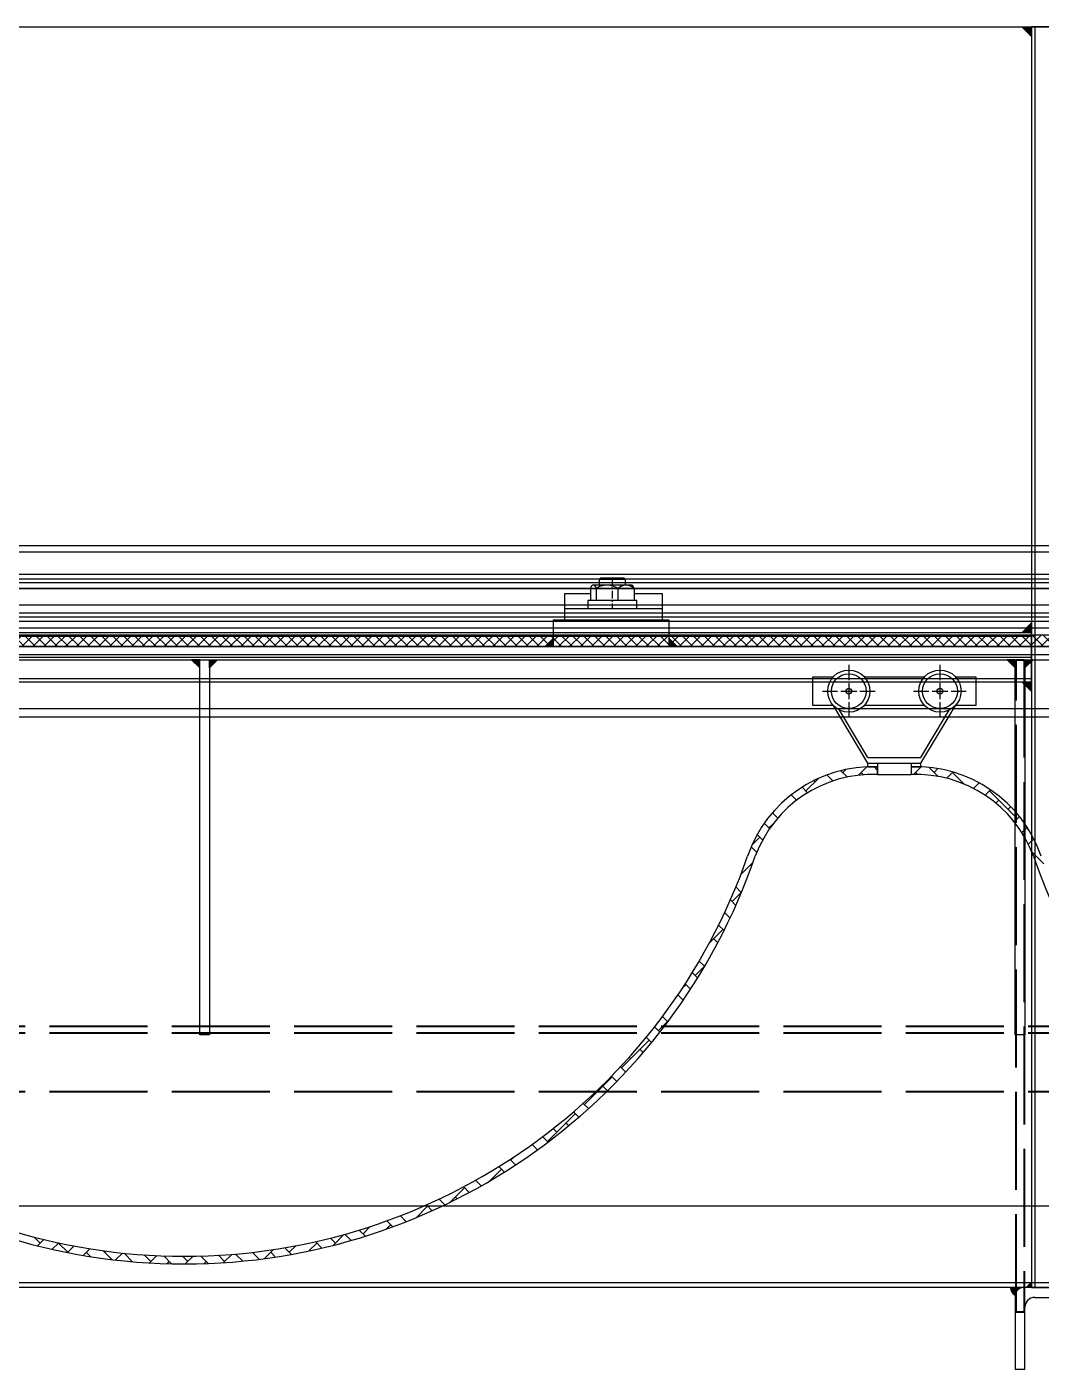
# Model space of a CAD drawing. Header units: centimetres. Extents: x 470464 to 524273, y 49611 to 59074.
# Drawn here: x 504944 to 505006.2, y 50526.6 to 50608.9 of the extents above; entities that cross this region are included whole.
import ezdxf

# ---------------------------------------------------------------- set-up
doc = ezdxf.new("R2010")
doc.units = ezdxf.units.CM
doc.header["$MEASUREMENT"] = 0
for name, pattern in [('1244-MIUM-DD-AR-2000$0$1244_Aselsan_MIUM_2900_Vinç$0$ACAD_ISO02W100', [15, 12, -3]), ('CENTER', [50.8, 31.75, -6.35, 6.35, -6.35]), ('CHAIN', [0.3543, 0.2362, -0.0295, 0.0591, -0.0295])]:
    doc.linetypes.add(name, pattern=pattern)
doc.layers.add('S-COLS-CONC', color=4, linetype='Continuous', lineweight=40)
doc.layers.add('vinç', color=7, linetype='Continuous')

# ---------------------------------------------------------------- blocks, each defined once
blk = doc.blocks.new('ghfhjkdjfdkyufgfktuthkgt')
at = {"color": 2, "ltscale": 0.4}
for p, q in [((417976.883, 69071.163), (416796.458, 69071.163)), ((417976.459, 69070.663), (416796.458, 69070.663)), ((416796.458, 69067.363), (417976.459, 69067.363)), ((416796.458, 69066.863), (417976.459, 69066.863)), ((417677.722, 69063.315), (417677.722, 69063.786)), ((417679.78, 69063.786), (417679.78, 69063.315))]:
    blk.add_line(p, q, dxfattribs=at)
at = {"color": 2}
for p, q in [((417675.957, 69070.048), (417675.957, 69069.117)), ((417681.545, 69070.048), (417681.545, 69069.117)), ((417673.751, 69067.551), (417673.751, 69069.315)), ((417673.751, 69069.315), (417675.01, 69069.315)), ((417675.957, 69068.918), (417675.957, 69067.948)), ((417676.903, 69069.315), (417680.598, 69069.315)), ((417681.545, 69068.918), (417681.545, 69067.948)), ((417682.492, 69069.315), (417683.751, 69069.315)), ((417683.751, 69069.315), (417683.751, 69067.551)), ((417674.342, 69068.433), (417675.273, 69068.433)), ((417675.472, 69068.433), (417676.442, 69068.433)), ((417676.641, 69068.433), (417677.572, 69068.433)), ((417679.93, 69068.433), (417680.861, 69068.433)), ((417681.06, 69068.433), (417682.03, 69068.433)), ((417682.229, 69068.433), (417683.16, 69068.433)), ((417675.01, 69067.551), (417673.751, 69067.551)), ((417675.399, 69066.904), (417675.01, 69067.551)), ((417675.612, 69066.904), (417675.392, 69067.269)), ((417675.957, 69067.749), (417675.957, 69066.818)), ((417680.598, 69067.551), (417676.903, 69067.551)), ((417681.545, 69067.749), (417681.545, 69066.818)), ((417681.89, 69066.904), (417682.11, 69067.269)), ((417682.102, 69066.904), (417682.492, 69067.551)), ((417683.751, 69067.551), (417682.492, 69067.551)), ((417677.133, 69064.021), (417675.399, 69066.904)), ((417677.133, 69064.374), (417675.612, 69066.904)), ((417680.369, 69064.374), (417681.89, 69066.904)), ((417680.369, 69064.021), (417682.102, 69066.904)), ((417677.133, 69064.374), (417680.369, 69064.374)), ((417677.133, 69064.021), (417680.369, 69064.021)), ((417677.133, 69063.786), (417677.133, 69064.021)), ((417677.133, 69063.786), (417677.722, 69063.786)), ((417677.722, 69064.021), (417677.722, 69063.315)), ((417679.78, 69064.021), (417679.78, 69063.315)), ((417679.78, 69063.786), (417680.369, 69063.786)), ((417680.369, 69063.786), (417680.369, 69064.021)), ((417677.722, 69063.315), (417679.78, 69063.315))]:
    blk.add_line(p, q, dxfattribs=at)
at = {"color": 2, "linetype": 'Continuous', "ltscale": 0.4}
for p, q in [((417676.547, 69063.273), (417677.058, 69063.784)), ((417677.722, 69063.578), (417677.508, 69063.791)), ((417679.931, 69063.32), (417680.398, 69063.786)), ((417681.434, 69063.203), (417680.883, 69063.753)), ((417673.327, 69062.316), (417674.093, 69063.081)), ((417673.892, 69062.881), (417673.821, 69062.953)), ((417674.98, 69062.925), (417674.612, 69063.293)), ((417675.871, 69063.165), (417675.478, 69063.558)), ((417675.59, 69063.447), (417675.766, 69063.624)), ((417676.866, 69063.302), (417676.721, 69063.447)), ((417680.184, 69063.321), (417680.058, 69063.447)), ((417681.19, 69063.447), (417681.424, 69063.682)), ((417681.963, 69063.089), (417682.346, 69063.472)), ((417683.034, 69062.734), (417682.321, 69063.447)), ((417682.823, 69062.818), (417682.887, 69062.881)), ((417672.761, 69061.75), (417672.431, 69062.08)), ((417673.434, 69062.209), (417673.096, 69062.547)), ((417683.605, 69062.468), (417683.95, 69062.814)), ((417684.318, 69062.05), (417684.653, 69062.385)), ((417686.281, 69060.618), (417684.584, 69062.316)), ((417672.761, 69061.749), (417672.761, 69061.75)), ((417684.969, 69061.569), (417685.149, 69061.75)), ((417685.715, 69061.184), (417685.884, 69061.353)), ((417671.597, 69060.651), (417671.273, 69060.975)), ((417686.09, 69060.428), (417686.414, 69060.752)), ((417670.674, 69059.312), (417670.342, 69059.643)), ((417671.104, 69060.013), (417670.778, 69060.339)), ((417671.064, 69060.053), (417671.317, 69060.306)), ((417686.561, 69059.767), (417686.888, 69060.094)), ((417687.026, 69059.873), (417686.847, 69060.053)), ((417670.31, 69058.544), (417669.97, 69058.885)), ((417670.027, 69059.016), (417670.498, 69059.487)), ((417686.968, 69059.043), (417687.302, 69059.377)), ((417669.341, 69057.198), (417670.095, 69057.952)), ((417687.916, 69057.852), (417687.169, 69058.599)), ((417687.304, 69058.247), (417687.412, 69058.356)), ((417669.367, 69057.224), (417669.355, 69057.236)), ((417670.009, 69057.713), (417669.933, 69057.79)), ((417669.367, 69056.093), (417669.033, 69056.427)), ((417669.035, 69055.294), (417668.695, 69055.633)), ((417668.801, 69055.527), (417669.387, 69056.113)), ((417668.679, 69054.518), (417668.342, 69054.855)), ((417667.414, 69053.008), (417668.236, 69053.83)), ((417668.309, 69053.757), (417667.974, 69054.092)), ((417667.925, 69053.01), (417667.67, 69053.265)), ((417666.539, 69051.002), (417667.143, 69051.606)), ((417667.104, 69051.568), (417666.784, 69051.888)), ((417666.689, 69050.852), (417666.36, 69051.181)), ((417665.798, 69049.48), (417665.471, 69049.807)), ((417665.73, 69050.193), (417665.973, 69050.436)), ((417666.25, 69050.159), (417665.922, 69050.487)), ((417664.276, 69047.608), (417664.933, 69048.265)), ((417664.842, 69048.173), (417664.53, 69048.485)), ((417664.365, 69047.519), (417664.04, 69047.844)), ((417662.013, 69045.345), (417663.71, 69047.042)), ((417663.347, 69046.274), (417663.144, 69046.476)), ((417663.862, 69046.89), (417663.537, 69047.215)), ((417662.579, 69045.911), (417662.495, 69045.995)), ((417659.75, 69043.082), (417661.447, 69044.779)), ((417661.727, 69044.5), (417661.403, 69044.824)), ((417662.279, 69045.079), (417661.955, 69045.403)), ((417661.163, 69043.933), (417660.882, 69044.214)), ((417659.997, 69042.835), (417659.671, 69043.161)), ((417660.316, 69043.648), (417660.261, 69043.703)), ((417657.488, 69040.819), (417659.185, 69042.517)), ((417659.396, 69042.305), (417659.069, 69042.632)), ((417658.053, 69041.385), (417657.828, 69041.611)), ((417658.783, 69041.787), (417658.619, 69041.951)), ((417657.519, 69040.788), (417657.188, 69041.119)), ((417655.225, 69039.688), (417655.382, 69039.846)), ((417656.868, 69040.308), (417656.536, 69040.64)), ((417653.931, 69038.394), (417654.659, 69039.122)), ((417654.838, 69038.944), (417654.501, 69039.281)), ((417655.528, 69039.385), (417655.192, 69039.721)), ((417653.419, 69038.1), (417653.077, 69038.442)), ((417654.135, 69038.515), (417654.093, 69038.557)), ((417651.488, 69037.083), (417652.396, 69037.991)), ((417651.945, 69037.311), (417651.831, 69037.425)), ((417652.689, 69037.698), (417652.345, 69038.043)), ((417649.424, 69036.15), (417650.134, 69036.86)), ((417650.415, 69036.579), (417650.061, 69036.932)), ((417651.187, 69036.937), (417650.837, 69037.288)), ((417647.585, 69035.442), (417647.871, 69035.728)), ((417648.005, 69035.594), (417647.64, 69035.959)), ((417648.824, 69035.906), (417648.463, 69036.268)), ((417649.627, 69036.235), (417649.568, 69036.294)), ((417626.375, 69034.597), (417626.006, 69034.966)), ((417644.477, 69034.597), (417644.175, 69034.899)), ((417644.335, 69034.455), (417644.996, 69035.117)), ((417645.448, 69034.757), (417645.068, 69035.137)), ((417646.318, 69035.018), (417645.943, 69035.393)), ((417646.174, 69035.163), (417646.619, 69035.607)), ((417626.208, 69034.43), (417626.596, 69034.818)), ((417627.122, 69034.213), (417627.506, 69034.597)), ((417628.095, 69034.008), (417627.491, 69034.612)), ((417628.072, 69034.031), (417628.458, 69034.417)), ((417629.012, 69033.84), (417629.421, 69034.249)), ((417630.783, 69033.582), (417630.239, 69034.127)), ((417630.335, 69034.031), (417630.408, 69034.104)), ((417640.128, 69033.642), (417640.682, 69034.196)), ((417641.779, 69033.901), (417641.373, 69034.307)), ((417641.648, 69034.031), (417642.045, 69034.428)), ((417642.861, 69034.113), (417643.345, 69034.597)), ((417643.653, 69034.289), (417643.262, 69034.681)), ((417629.469, 69033.765), (417629.203, 69034.031)), ((417630.993, 69033.558), (417631.419, 69033.984)), ((417632.045, 69033.452), (417631.524, 69033.973)), ((417632.02, 69033.454), (417632.032, 69033.466)), ((417633.163, 69033.466), (417632.76, 69033.869)), ((417633.075, 69033.378), (417633.523, 69033.825)), ((417634.436, 69033.324), (417633.952, 69033.808)), ((417634.159, 69033.331), (417634.294, 69033.466)), ((417635.426, 69033.466), (417635.105, 69033.786)), ((417635.276, 69033.315), (417635.75, 69033.79)), ((417636.679, 69033.344), (417636.223, 69033.8)), ((417636.427, 69033.335), (417636.557, 69033.466)), ((417637.689, 69033.466), (417637.309, 69033.846)), ((417637.616, 69033.393), (417638.124, 69033.901)), ((417638.797, 69033.489), (417638.364, 69033.921)), ((417639.815, 69033.602), (417639.392, 69034.025)), ((417640.809, 69033.74), (417640.517, 69034.031))]:
    blk.add_line(p, q, dxfattribs=at)
at = {"color": 2}
for centre, radius in [((417675.957, 69068.433), 1.294), ((417681.545, 69068.433), 1.294), ((417675.957, 69068.433), 0.176), ((417681.545, 69068.433), 0.176)]:
    blk.add_circle(centre, radius, dxfattribs=at)
at = {"color": 2, "ltscale": 0.4}
for centre in [(417675.957, 69068.433), (417681.545, 69068.433)]:
    blk.add_circle(centre, 1.07, dxfattribs=at)
for centre, radius, start, end in [((417677.409, 69055.7), 8.092, 87.7843, 161.14297), ((417680.093, 69055.7), 8.092, 18.85703, 92.2157), ((417677.412, 69055.654), 7.667, 87.68839, 159.69174), ((417680.09, 69055.654), 7.667, 20.30826, 92.31161), ((417635.222, 69070.315), 37, 198.92464, 341.07536), ((417635.222, 69070.354), 36.568, 199.22065, 340.77935), ((417722.28, 69070.315), 37, 198.92464, 341.07536)]:
    blk.add_arc(centre, radius, start, end, dxfattribs=at)
blk = doc.blocks.new('kjjlkhlljklhıjşlkmkjş')
at = {"ltscale": 0.4}
for points in [[(417687.159, 69213.463), (417686.559, 69213.463), (417687.159, 69212.863)], [(417687.159, 69213.463), (417686.559, 69213.463), (417687.159, 69212.863)], [(417687.159, 69136.163), (417686.823, 69136.163), (417687.159, 69136.499)]]:
    blk.add_hatch(color=2, dxfattribs=at).paths.add_polyline_path(points)
for points in [[(417687.159, 69213.463), (417686.559, 69213.463), (417687.159, 69212.863)], [(417687.159, 69176.313), (417686.559, 69176.313), (417687.159, 69176.913)], [(417687.159, 69173.313), (417686.559, 69173.313), (417687.159, 69172.713)]]:
    blk.add_hatch(color=2).paths.add_polyline_path(points)
h = blk.add_hatch(color=2, dxfattribs=at)
edge = h.paths.add_edge_path()
edge.add_line((417686.659, 69136.163), (417685.866, 69136.163))
edge.add_arc((417686.418, 69136.181), 0.553, 181.78142, 242.1352)
edge.add_arc((417686.659, 69135.663), 0.5, 90, 176.71922, ccw=False)
at = {"color": 2, "ltscale": 1.5}
blk.add_line((416847.159, 69213.463, 0.119), (417930.159, 69213.463, -0.009), dxfattribs=at)
at = {"color": 2, "ltscale": 0.4}
for p, q in [((417687.159, 69212.863, -0.009), (417686.559, 69213.463, -0.009)), ((417687.159, 69212.863, -0.009), (417686.559, 69213.463, -0.009)), ((417686.659, 69136.163, 0.119), (417685.866, 69136.163, 0.119)), ((417691.159, 69136.163, 0.119), (417686.659, 69136.163, 0.119)), ((417687.159, 69136.499, 0.119), (417686.823, 69136.163, 0.119)), ((417687.159, 69136.163, 0.119), (417687.159, 69136.499, 0.119)), ((417686.159, 69135.663, 0.119), (417686.159, 69131.163, 0.119)), ((417687.359, 69135.563, 0.119), (417691.159, 69135.563, 0.119)), ((417686.759, 69131.163, 0.119), (417686.759, 69134.963, 0.119)), ((417686.159, 69131.163, 0.119), (417686.759, 69131.163, 0.119))]:
    blk.add_line(p, q, dxfattribs=at)
at = {"color": 2}
for p, q in [((417687.159, 69212.863, -0.009), (417686.559, 69213.463, -0.009)), ((417687.159, 69213.463, -0.009), (417687.159, 69136.163, 0.119)), ((417690.159, 69213.463, -0.009), (417687.159, 69213.463, -0.009)), ((417687.159, 69213.463, -0.009), (417687.159, 69212.863, -0.009)), ((417687.159, 69176.913, 0.055), (417686.559, 69176.313, 0.055)), ((417687.159, 69176.313, 0.055), (417687.159, 69176.913, 0.055)), ((417687.159, 69176.313, 0.055), (417590.159, 69176.313, 0.055)), ((417687.159, 69173.313, 0.055), (417687.159, 69176.313, 0.055)), ((417590.159, 69173.313, 0.055), (417687.159, 69173.313, 0.055)), ((417687.159, 69172.713, 0.055), (417686.559, 69173.313, 0.055)), ((417687.159, 69173.313, 0.055), (417687.159, 69172.713, 0.055)), ((417888.659, 69136.163, 0.119), (416888.659, 69136.163, 0.119)), ((417687.159, 69136.163, 0.119), (417690.159, 69136.163, 0.119))]:
    blk.add_line(p, q, dxfattribs=at)
at = {"color": 2, "ltscale": 4}
blk.add_line((417687.359, 69213.463, -0.009), (417687.359, 69136.163, 0.119), dxfattribs=at)
at = {"color": 2, "ltscale": 3}
for p, q in [((417590.159, 69176.113, 0.055), (417687.159, 69176.113, 0.055)), ((417590.159, 69173.513, 0.055), (417687.159, 69173.513, 0.055)), ((417888.659, 69141.163, 0.239), (416888.659, 69141.163, 0.119)), ((417888.659, 69136.463, 0.239), (416888.659, 69136.463, 0.119))]:
    blk.add_line(p, q, dxfattribs=at)
at = {"color": 2, "linetype": 'CENTER', "ltscale": 30}
blk.add_line((417590.159, 69174.813, 0.055), (417687.159, 69174.813, 0.055), dxfattribs=at)
at = {"color": 2, "ltscale": 0.4}
for centre, radius, start, end in [((417686.418, 69136.181, 0.119), 0.553, 181.78142, 242.1352), ((417686.659, 69135.663, 0.119), 0.5, 90, 180), ((417686.659, 69135.663, 0.119), 0.5, 90, 176.71922), ((417687.359, 69134.963, 0.119), 0.6, 90, 180)]:
    blk.add_arc(centre, radius, start, end, dxfattribs=at)
blk = doc.blocks.new('tyrterwefbrrbevrwc')
at = {"color": 2}
for p, q in [((416798.859, 68256.164), (417974.059, 68256.164)), ((416798.859, 68253.905), (417974.059, 68253.905)), ((416798.859, 68253.525), (417974.059, 68253.525))]:
    blk.add_line(p, q, dxfattribs=at)
at = {"layer": 'vinç', "color": 2}
for p, q in [((417974.059, 68255.764), (416798.859, 68255.764)), ((417974.059, 68254.38), (416798.859, 68254.38)), ((417974.059, 68254.095), (416798.859, 68254.095)), ((417974.059, 68253.525), (416798.859, 68253.525)), ((417974.059, 68252.51), (416798.859, 68252.51)), ((417974.059, 68252.023), (416798.859, 68252.023)), ((417974.059, 68251.765), (416798.859, 68251.765)), ((417974.059, 68251.494), (416798.859, 68251.494)), ((417974.059, 68251.096), (416798.859, 68251.096)), ((417974.059, 68250.663), (416798.859, 68250.663))]:
    blk.add_line(p, q, dxfattribs=at)
blk = doc.blocks.new('tyrteryrteyyt3rwerw')
h = blk.add_hatch()
h.set_pattern_fill('ANSI37', color=2, scale=3.8, angle=360)
h.set_pattern_definition([(45, (342050.756, 161193.00613), (-0.335875721, 0.335875721), []), (135, (342050.756, 161193.00613), (-0.335875721, -0.335875721), [])])
h.paths.add_polyline_path([(416798.859, 68195.663), (416798.859, 68194.963), (417974.059, 68194.963), (417974.059, 68195.663)])
at = {"color": 2}
blk.add_lwpolyline([(417974.059, 68195.663), (416798.859, 68195.663), (416798.859, 68194.963), (417974.059, 68194.963)], close=True, dxfattribs=at)
blk = doc.blocks.new('hfgdtnyrmuntyr')
h = blk.add_hatch(color=2)
h.dxf.hatch_style = 1
h.paths.add_polyline_path([(417635.659, 68194.163), (417636.159, 68193.663), (417636.159, 68194.163)])
h = blk.add_hatch(color=2)
h.dxf.hatch_style = 1
h.paths.add_polyline_path([(417636.759, 68194.163), (417636.759, 68193.663), (417637.259, 68194.163)])
h = blk.add_hatch(color=2)
h.dxf.hatch_style = 1
h.paths.add_polyline_path([(417685.659, 68194.163), (417686.159, 68193.663), (417686.159, 68194.163)])
h = blk.add_hatch(color=2)
h.dxf.hatch_style = 1
h.paths.add_polyline_path([(417686.759, 68194.163), (417686.759, 68193.663), (417687.259, 68194.163)])
at = {"color": 2, "ltscale": 0.4}
for points in [[(416783.759, 68194.163), (417989.159, 68194.163), (417989.159, 68194.963), (416783.759, 68194.963)], [(417636.759, 68194.163), (417636.759, 68171.163), (417636.159, 68171.163), (417636.159, 68194.163)], [(417686.759, 68194.163), (417686.759, 68171.163), (417686.159, 68171.163), (417686.159, 68194.163)]]:
    blk.add_lwpolyline(points, close=True, dxfattribs=at)
at = {"color": 2}
for points in [[(417636.159, 68194.163), (417635.659, 68194.163), (417636.159, 68193.663), (417636.159, 68194.163)], [(417636.759, 68194.163), (417637.259, 68194.163), (417636.759, 68193.663), (417636.759, 68194.163)], [(417686.159, 68194.163), (417685.659, 68194.163), (417686.159, 68193.663), (417686.159, 68194.163)], [(417686.759, 68194.163), (417687.259, 68194.163), (417686.759, 68193.663), (417686.759, 68194.163)]]:
    blk.add_lwpolyline(points, dxfattribs=at)
at = {"layer": 'S-COLS-CONC', "color": 2, "linetype": '1244-MIUM-DD-AR-2000$0$1244_Aselsan_MIUM_2900_Vinç$0$ACAD_ISO02W100', "ltscale": 0.5}
for p, q in [((417955.459, 68171.663), (416817.459, 68171.663)), ((417955.459, 68171.263), (416817.459, 68171.263)), ((417955.459, 68167.663), (416817.459, 68167.663))]:
    blk.add_line(p, q, dxfattribs=at)
blk.add_lwpolyline([(417686.209, 68194.163), (417686.709, 68194.163), (417686.709, 68154.163), (417686.209, 68154.163)], close=True, dxfattribs=at)
blk = doc.blocks.new('BEKET 105 ÖN')
at = {"color": 2, "linetype": 'Continuous'}
for p, q in [((1790017.88, -473032.05), (1790016.88, -473033.05)), ((1790016.88, -473033.05), (1790016.88, -473036.39)), ((1790032.88, -473033.05), (1790016.88, -473033.05)), ((1790017.88, -473032.05), (1790031.88, -473032.05)), ((1790032.88, -473033.05), (1790031.88, -473032.05)), ((1790032.88, -473036.39), (1790032.88, -473033.05)), ((1790011.56, -473038.39), (1790011.56, -473045.89)), ((1790012.88, -473036.39), (1790012.51, -473036.79)), ((1790012.88, -473036.39), (1790013.24, -473036.39)), ((1790013.24, -473036.39), (1790021.57, -473036.39)), ((1790014.91, -473038.39), (1790014.91, -473045.89)), ((1790021.57, -473036.39), (1790033.21, -473036.39)), ((1790028.23, -473038.39), (1790028.23, -473045.89)), ((1790033.21, -473036.39), (1790036.88, -473036.39)), ((1790037.25, -473036.79), (1790036.88, -473036.39)), ((1790038.2, -473038.39), (1790038.2, -473045.89)), ((1789995.56, -473050.95), (1790055.56, -473050.95)), ((1790009.88, -473045.89), (1790009.88, -473050.95)), ((1790039.88, -473045.89), (1790009.88, -473045.89)), ((1790039.88, -473050.76), (1790039.88, -473045.89))]:
    blk.add_line(p, q, dxfattribs=at)
at = {"color": 2, "linetype": 'CHAIN', "ltscale": 20}
blk.add_line((1790024.88, -473032.05), (1790024.88, -473050.95), dxfattribs=at)
at = {"color": 2, "linetype": 'Continuous'}
blk.add_lwpolyline([(1790011.56, -473041.89), (1789995.56, -473041.89), (1789995.56, -473058.09), (1790055.56, -473058.09), (1790055.56, -473041.89), (1790038.2, -473041.89)], dxfattribs=at)
blk.add_lwpolyline([(1789988.7, -473074.25), (1790059.7, -473074.25), (1790059.7, -473058.09), (1789988.7, -473058.09)], close=True, dxfattribs=at)
for points, knots in [([(1790011.56, -473038.39), (1790011.82, -473037.81), (1790012.09, -473037.31), (1790012.64, -473036.6), (1790012.94, -473036.39), (1790013.24, -473036.39)], [0, 0, 0, 0, 0.5, 0.5, 1, 1, 1, 1]), ([(1790014.91, -473038.39), (1790015.95, -473037.81), (1790017.01, -473037.31), (1790019.22, -473036.6), (1790020.4, -473036.39), (1790021.57, -473036.39)], [0, 0, 0, 0, 0.5, 0.5, 1, 1, 1, 1]), ([(1790028.23, -473038.39), (1790029, -473037.81), (1790029.8, -473037.31), (1790031.46, -473036.6), (1790032.34, -473036.39), (1790033.21, -473036.39)], [0, 0, 0, 0, 0.5, 0.5, 1, 1, 1, 1]), ([(1790038.2, -473038.39), (1790037.94, -473037.81), (1790037.67, -473037.31), (1790037.35, -473036.9), (1790037.3, -473036.84), (1790037.25, -473036.79)], [0, 0, 0, 0, 0.855795, 0.855795, 1, 1, 1, 1])]:
    blk.add_open_spline(points, degree=3, knots=knots, dxfattribs=at)
for points in [[(1790013.24, -473036.39), (1790013.82, -473036.39), (1790014.39, -473037.23), (1790014.91, -473038.39)], [(1790021.57, -473036.39), (1790023.9, -473036.39), (1790026.16, -473037.23), (1790028.23, -473038.39)], [(1790033.21, -473036.39), (1790034.96, -473036.39), (1790036.65, -473037.23), (1790038.2, -473038.39)]]:
    blk.add_open_spline(points, degree=3, dxfattribs=at)
blk = doc.blocks.new('tdrgrtryhrts')
at = {"ltscale": 0.4}
h = blk.add_hatch(color=2, dxfattribs=at)
h.dxf.hatch_style = 1
h.paths.add_polyline_path([(417651.341, 68971.963), (417651.841, 68972.463), (417651.841, 68971.963)])
h = blk.add_hatch(color=2, dxfattribs=at)
h.dxf.hatch_style = 1
h.paths.add_polyline_path([(417658.941, 68971.963), (417658.941, 68972.463), (417659.441, 68971.963)])
at = {"color": 2, "ltscale": 0.4}
for points in [[(417651.841, 68971.963), (417651.841, 68972.463), (417651.341, 68971.963), (417651.841, 68971.963)], [(417658.941, 68971.963), (417658.941, 68972.463), (417659.441, 68971.963), (417658.941, 68971.963)]]:
    blk.add_lwpolyline(points, dxfattribs=at)
at = {"color": 2, "xscale": 0.1, "yscale": 0.1, "zscale": 0.1, "rotation": 359.9999999999999}
blk.add_blockref('BEKET 105 ÖN', (238652.971, 116279.388), dxfattribs=at)
blk.add_blockref('BEKET 105 ÖN', (238652.971, 116279.388), dxfattribs=at)
blk = doc.blocks.new('lkjşlkjkloıjljikşlklş')
at = {"layer": 'vinç', "color": 2}
for name, p in [('tyrterwefbrrbevrwc', (0, 611)), ('tdrgrtryhrts', (6, -111)), ('tyrteryrteyyt3rwerw', (0, 666)), ('hfgdtnyrmuntyr', (0, 666))]:
    blk.add_blockref(name, p, dxfattribs=at)
blk = doc.blocks.new('DHSETSRDJFDS')
at = {"layer": 'vinç', "color": 2}
for name, p in [('kjjlkhlljklhıjşlkmkjş', (0, -384.5, -0.119)), ('lkjşlkjkloıjljikşlklş', (0, -70)), ('ghfhjkdjfdkyufgfktuthkgt', (0, -280.2))]:
    blk.add_blockref(name, p, dxfattribs=at)

msp = doc.modelspace()

# ---------------------------------------------------------------- block references
at = {"layer": 'vinç', "color": 0}
msp.add_blockref('DHSETSRDJFDS', (87318.426, -18220.054), dxfattribs=at)

doc.saveas('drawing.dxf')
